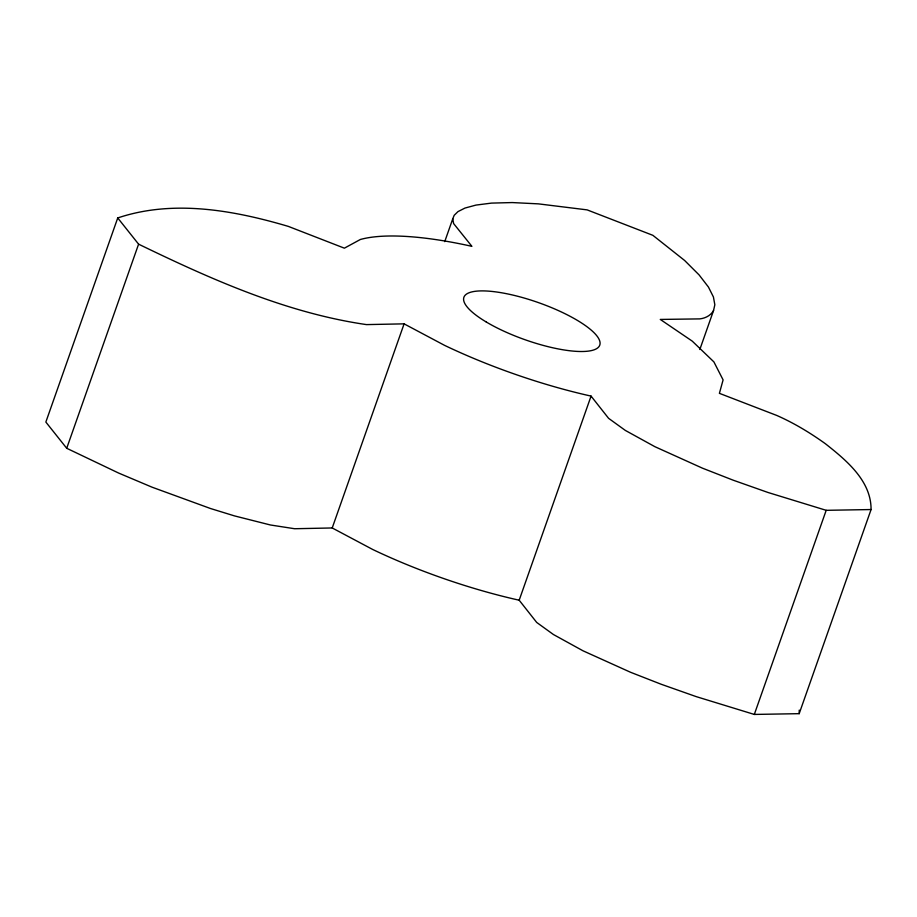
<?xml version="1.0" encoding="UTF-8"?>
<svg xmlns="http://www.w3.org/2000/svg" width="917" height="917" viewBox="0 0 917 917"><rect width="100%" height="100%" fill="white"/><g stroke="black" fill="none" stroke-linecap="round" stroke-linejoin="round"><path stroke-width="1.38" d="M699.831 349.48L713.552 310.542L714.836 304.765L713.426 296.993L708.451 287.067L699.086 274.905L684.621 260.474L652.87 235.325L587.132 209.878L538.359 203.861L512.213 202.565L491.535 203.104L475.969 205.087L464.999 208.056L457.984 211.609L454.179 215.323L452.769 218.796L453.606 223.553L471.888 246.329A202.508 55.478 19.4 0 0 360.358 239.486L344.379 248.175L288.339 226.396C233.675 210.222 173.038 199.31 117.731 217.948L45.85 422.061L66.712 448.275L118.683 473.08L152.039 487.179L210.486 508.511L234.477 515.893L270.423 524.982L294.609 528.731L332.218 527.963L372.749 549.501A202.508 55.478 19.4 0 0 519.182 600.211L536.697 622.437L553.444 634.53L582.994 650.795L630.564 672.276L661.214 684.265L696.141 696.599L754.313 714.435L799.188 713.667L799.234 710.113M799.188 713.667L871.07 509.543C871.253 480.68 846.173 460.162 825.426 443.759C810.147 432.79 793.939 423.001 776.699 415.424L719.398 393.336L723.1 379.902L713.896 361.906L692.255 341.135L660.286 319.437L699.877 318.887C705.391 318.245 710.79 315.517 713.552 310.542M66.712 448.275L138.593 244.163L117.731 217.948M332.218 527.963L404.099 323.85L444.619 345.388A202.508 55.478 19.4 0 0 591.064 396.098L608.579 418.312L625.325 430.417L654.876 446.682L702.445 468.163L733.096 480.153L768.022 492.486L826.194 510.322L871.07 509.543M444.734 241.618L452.769 218.796M519.182 600.211L591.064 396.098M754.313 714.435L826.194 510.322M404.099 323.85L366.491 324.607C286.299 312.961 210.956 279.226 138.593 244.163M486.262 321.993A72.007 19.727 19.4 0 0 598.606 347.05A72.007 19.727 19.4 0 0 510.654 294.575A72.007 19.727 19.4 0 0 486.262 321.993"/></g></svg>
